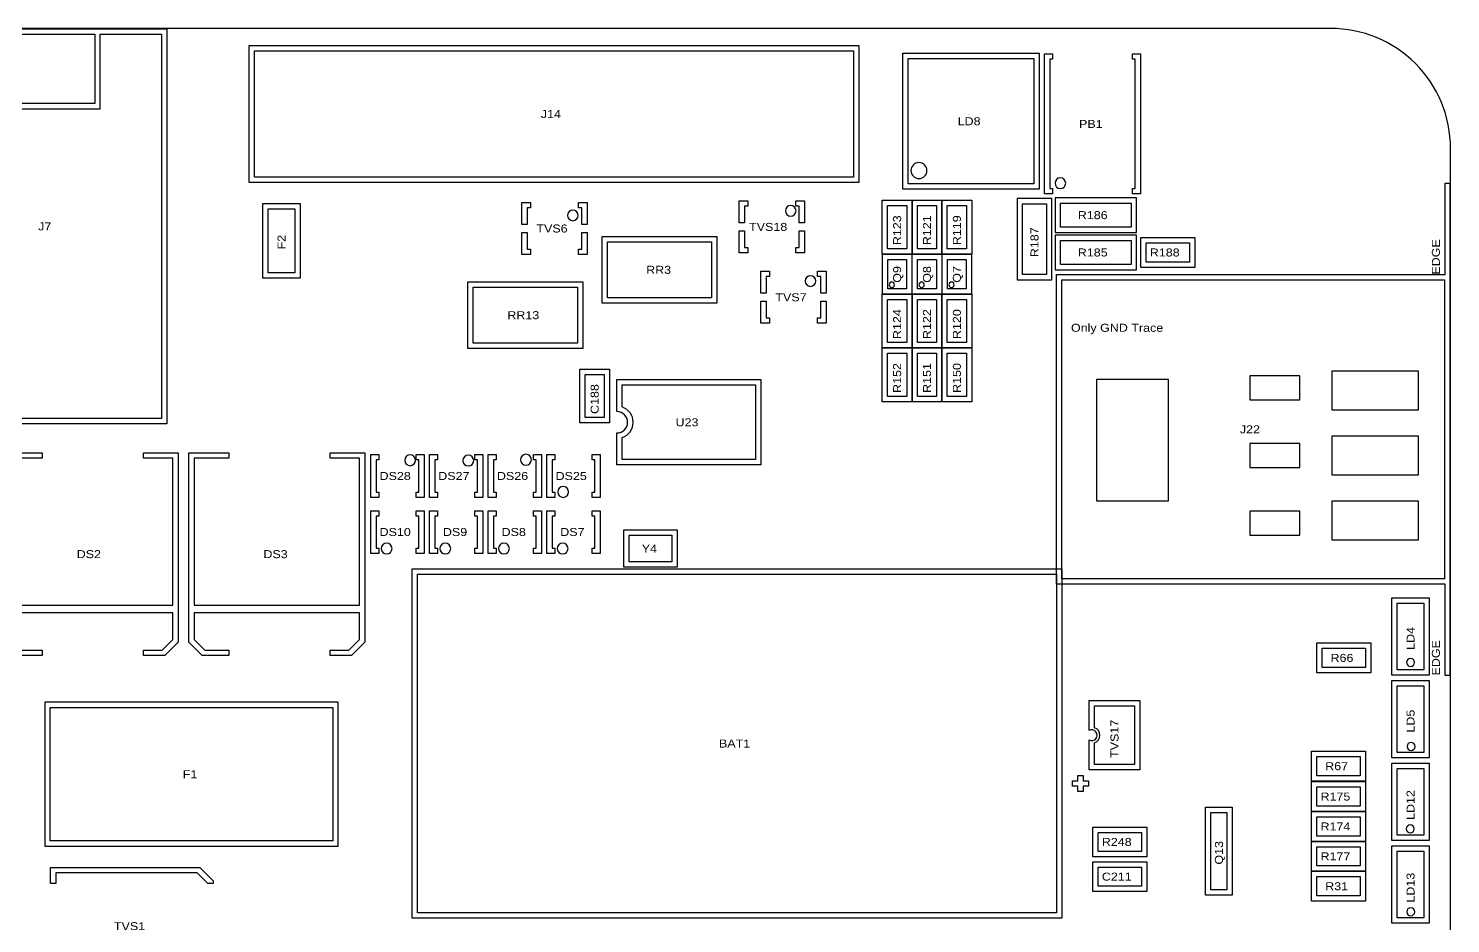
# Model space of a CAD drawing. Extents: x -94 to 0.8, y 0 to 90.2.
# Drawn here: x -53.3 to 0, y 56.4 to 90 of the extents above; entities that cross this region are included whole.
import ezdxf

# ---------------------------------------------------------------- set-up
doc = ezdxf.new("R2010")
doc.units = 0
for name, color, linetype in [('BOARD', 85, 'CONTINUOUS'), ('COMPONENTI', 111, 'CONTINUOUS'), ('REFERENCE', 5, 'CONTINUOUS')]:
    doc.layers.add(name, color=color, linetype=linetype)

msp = doc.modelspace()

# ---------------------------------------------------------------- linework, layer by layer
at = {"layer": 'BOARD'}
msp.add_lwpolyline([(-85.5, 0), (-4.5, 0, 0.414214), (0, 4.5), (0, 85.5, 0.414214), (-4.5, 90), (-85.5, 90, 0.414214), (-90, 85.5), (-90, 4.5, 0.414214)], format="xyb", close=True, dxfattribs=at)
at = {"layer": 'COMPONENTI'}
for points in [[(-57.13, 89.98), (-48.13, 89.98), (-48.13, 75.18), (-57.13, 75.18)], [(-56.93, 75.38), (-56.93, 89.78), (-54.63, 89.78), (-54.63, 86.98), (-50.63, 86.98), (-50.63, 89.78), (-48.33, 89.78), (-48.33, 75.38)], [(-54.43, 87.18), (-54.43, 89.78), (-50.83, 89.78), (-50.83, 87.18)], [(-45.04, 84.22), (-45.04, 89.36), (-22.18, 89.36), (-22.18, 84.22)], [(-22.38, 84.42), (-44.84, 84.42), (-44.84, 89.16), (-22.38, 89.16)], [(-20.53, 83.97), (-20.53, 89.07), (-15.43, 89.07), (-15.43, 83.97)], [(-14.93, 83.795), (-15.23, 83.795), (-15.23, 89.045), (-14.93, 89.045), (-14.93, 88.845), (-15.03, 88.845), (-15.03, 83.995), (-14.93, 83.995)], [(-11.63, 83.795), (-11.93, 83.795), (-11.93, 83.995), (-11.83, 83.995), (-11.83, 88.845), (-11.93, 88.845), (-11.93, 89.045), (-11.63, 89.045)], [(-15.63, 84.17), (-20.33, 84.17), (-20.33, 88.87), (-15.63, 88.87)], [(-0.025, 65.74), (-0.2, 65.74), (-0.2, 69.17), (-14.775, 69.17), (-14.775, 80.77), (-0.2, 80.77), (-0.2, 84.2), (-0.025, 84.2)], [(-44.53, 83.44), (-43.13, 83.44), (-43.13, 80.64), (-44.53, 80.64)], [(-44.33, 80.84), (-44.33, 83.24), (-43.33, 83.24), (-43.33, 80.84)], [(-34.825, 82.65), (-34.825, 83.475), (-34.5, 83.475), (-34.5, 83.275), (-34.625, 83.275), (-34.625, 82.65)], [(-32.575, 82.65), (-32.575, 83.275), (-32.7, 83.275), (-32.7, 83.475), (-32.375, 83.475), (-32.375, 82.65)], [(-26.675, 82.71), (-26.675, 83.535), (-26.35, 83.535), (-26.35, 83.335), (-26.475, 83.335), (-26.475, 82.71)], [(-24.425, 82.71), (-24.425, 83.335), (-24.55, 83.335), (-24.55, 83.535), (-24.225, 83.535), (-24.225, 82.71)], [(-20.19, 81.54), (-21.31, 81.54), (-21.31, 83.56), (-20.19, 83.56)], [(-20.39, 83.36), (-20.39, 81.74), (-21.11, 81.74), (-21.11, 83.36)], [(-19.07, 81.54), (-20.19, 81.54), (-20.19, 83.56), (-19.07, 83.56)], [(-19.27, 83.36), (-19.27, 81.74), (-19.99, 81.74), (-19.99, 83.36)], [(-17.95, 81.54), (-19.07, 81.54), (-19.07, 83.56), (-17.95, 83.56)], [(-18.15, 83.36), (-18.15, 81.74), (-18.87, 81.74), (-18.87, 83.36)], [(-16.25, 80.575), (-14.95, 80.575), (-14.95, 83.625), (-16.25, 83.625)], [(-15.15, 83.425), (-15.15, 80.775), (-16.05, 80.775), (-16.05, 83.425)], [(-14.825, 83.65), (-14.825, 82.35), (-11.775, 82.35), (-11.775, 83.65)], [(-11.975, 82.55), (-14.625, 82.55), (-14.625, 83.45), (-11.975, 83.45)], [(-34.825, 81.525), (-34.825, 82.35), (-34.625, 82.35), (-34.625, 81.725), (-34.5, 81.725), (-34.5, 81.525)], [(-32.7, 81.525), (-32.7, 81.725), (-32.575, 81.725), (-32.575, 82.35), (-32.375, 82.35), (-32.375, 81.525)], [(-31.81, 79.7), (-31.81, 82.2), (-27.51, 82.2), (-27.51, 79.7)], [(-26.675, 81.585), (-26.675, 82.41), (-26.475, 82.41), (-26.475, 81.785), (-26.35, 81.785), (-26.35, 81.585)], [(-24.55, 81.585), (-24.55, 81.785), (-24.425, 81.785), (-24.425, 82.41), (-24.225, 82.41), (-24.225, 81.585)], [(-14.825, 82.25), (-14.825, 80.95), (-11.775, 80.95), (-11.775, 82.25)], [(-11.61, 81.04), (-11.61, 82.16), (-9.59, 82.16), (-9.59, 81.04)], [(-27.71, 79.9), (-31.61, 79.9), (-31.61, 82), (-27.71, 82)], [(-11.975, 81.15), (-14.625, 81.15), (-14.625, 82.05), (-11.975, 82.05)], [(-9.79, 81.24), (-11.41, 81.24), (-11.41, 81.96), (-9.79, 81.96)], [(-20.2, 80.04), (-21.3, 80.04), (-21.3, 81.54), (-20.2, 81.54)], [(-20.4, 81.34), (-20.4, 80.24), (-21.1, 80.24), (-21.1, 81.34)], [(-19.08, 80.04), (-20.18, 80.04), (-20.18, 81.54), (-19.08, 81.54)], [(-19.28, 81.34), (-19.28, 80.24), (-19.98, 80.24), (-19.98, 81.34)], [(-17.96, 80.04), (-19.06, 80.04), (-19.06, 81.54), (-17.96, 81.54)], [(-18.16, 81.34), (-18.16, 80.24), (-18.86, 80.24), (-18.86, 81.34)], [(-25.865, 80.07), (-25.865, 80.895), (-25.54, 80.895), (-25.54, 80.695), (-25.665, 80.695), (-25.665, 80.07)], [(-23.615, 80.07), (-23.615, 80.695), (-23.74, 80.695), (-23.74, 80.895), (-23.415, 80.895), (-23.415, 80.07)], [(-0.225, 80.57), (-0.225, 69.37), (-14.575, 69.37), (-14.575, 80.57)], [(-36.84, 78), (-36.84, 80.5), (-32.54, 80.5), (-32.54, 78)], [(-32.74, 78.2), (-36.64, 78.2), (-36.64, 80.3), (-32.74, 80.3)], [(-20.19, 78.02), (-21.31, 78.02), (-21.31, 80.04), (-20.19, 80.04)], [(-19.07, 78.02), (-20.19, 78.02), (-20.19, 80.04), (-19.07, 80.04)], [(-17.95, 78.02), (-19.07, 78.02), (-19.07, 80.04), (-17.95, 80.04)], [(-25.865, 78.945), (-25.865, 79.77), (-25.665, 79.77), (-25.665, 79.145), (-25.54, 79.145), (-25.54, 78.945)], [(-23.74, 78.945), (-23.74, 79.145), (-23.615, 79.145), (-23.615, 79.77), (-23.415, 79.77), (-23.415, 78.945)], [(-20.39, 79.84), (-20.39, 78.22), (-21.11, 78.22), (-21.11, 79.84)], [(-19.27, 79.84), (-19.27, 78.22), (-19.99, 78.22), (-19.99, 79.84)], [(-18.15, 79.84), (-18.15, 78.22), (-18.87, 78.22), (-18.87, 79.84)], [(-20.19, 76), (-21.31, 76), (-21.31, 78.02), (-20.19, 78.02)], [(-19.07, 76), (-20.19, 76), (-20.19, 78.02), (-19.07, 78.02)], [(-17.95, 76), (-19.07, 76), (-19.07, 78.02), (-17.95, 78.02)], [(-20.39, 77.82), (-20.39, 76.2), (-21.11, 76.2), (-21.11, 77.82)], [(-19.27, 77.82), (-19.27, 76.2), (-19.99, 76.2), (-19.99, 77.82)], [(-18.15, 77.82), (-18.15, 76.2), (-18.87, 76.2), (-18.87, 77.82)], [(-32.65, 77.23), (-31.53, 77.23), (-31.53, 75.21), (-32.65, 75.21)], [(-32.45, 75.41), (-32.45, 77.03), (-31.73, 77.03), (-31.73, 75.41)], [(-10.575, 76.84), (-13.275, 76.84), (-13.275, 72.29), (-10.575, 72.29)], [(-5.645, 76.98), (-7.525, 76.98), (-7.525, 76.08), (-5.645, 76.08)], [(-1.2, 77.155), (-4.45, 77.155), (-4.45, 75.705), (-1.2, 75.705)], [(-1.2, 74.715), (-4.45, 74.715), (-4.45, 73.265), (-1.2, 73.265)], [(-5.645, 74.44), (-7.525, 74.44), (-7.525, 73.54), (-5.645, 73.54)], [(-47.71, 66.99), (-48.21, 66.49), (-49.01, 66.49), (-49.01, 66.69), (-48.31, 66.69), (-47.91, 67.09), (-47.91, 68.0921), (-54.11, 68.0921), (-54.11, 67.09), (-53.71, 66.69), (-52.81, 66.69), (-52.81, 66.49), (-53.81, 66.49), (-54.31, 66.99), (-54.31, 74.09), (-52.81, 74.09), (-52.81, 73.89), (-54.11, 73.89), (-54.11, 68.381), (-47.91, 68.381), (-47.91, 73.89), (-49.01, 73.89), (-49.01, 74.09), (-47.71, 74.09)], [(-40.71, 66.99), (-41.21, 66.49), (-42.01, 66.49), (-42.01, 66.69), (-41.31, 66.69), (-40.91, 67.09), (-40.91, 68.0921), (-47.11, 68.0921), (-47.11, 67.09), (-46.71, 66.69), (-45.81, 66.69), (-45.81, 66.49), (-46.81, 66.49), (-47.31, 66.99), (-47.31, 74.09), (-45.81, 74.09), (-45.81, 73.89), (-47.11, 73.89), (-47.11, 68.381), (-40.91, 68.381), (-40.91, 73.89), (-42.01, 73.89), (-42.01, 74.09), (-40.71, 74.09)], [(-40.18, 74.02), (-40.18, 73.82), (-40.28, 73.82), (-40.28, 72.62), (-40.18, 72.62), (-40.18, 72.42), (-40.48, 72.42), (-40.48, 74.02)], [(-38.48, 74.02), (-38.48, 72.42), (-38.78, 72.42), (-38.78, 72.62), (-38.68, 72.62), (-38.68, 73.82), (-38.78, 73.82), (-38.78, 74.02)], [(-37.98, 74.02), (-37.98, 73.82), (-38.08, 73.82), (-38.08, 72.62), (-37.98, 72.62), (-37.98, 72.42), (-38.28, 72.42), (-38.28, 74.02)], [(-36.28, 74.02), (-36.28, 72.42), (-36.58, 72.42), (-36.58, 72.62), (-36.48, 72.62), (-36.48, 73.82), (-36.58, 73.82), (-36.58, 74.02)], [(-35.78, 74.02), (-35.78, 73.82), (-35.88, 73.82), (-35.88, 72.62), (-35.78, 72.62), (-35.78, 72.42), (-36.08, 72.42), (-36.08, 74.02)], [(-34.08, 74.02), (-34.08, 72.42), (-34.38, 72.42), (-34.38, 72.62), (-34.28, 72.62), (-34.28, 73.82), (-34.38, 73.82), (-34.38, 74.02)], [(-33.88, 72.42), (-33.88, 74.02), (-33.58, 74.02), (-33.58, 73.82), (-33.68, 73.82), (-33.68, 72.62), (-33.58, 72.62), (-33.58, 72.42)], [(-32.18, 72.42), (-32.18, 72.62), (-32.08, 72.62), (-32.08, 73.82), (-32.18, 73.82), (-32.18, 74.02), (-31.88, 74.02), (-31.88, 72.42)], [(-1.2, 72.275), (-4.45, 72.275), (-4.45, 70.825), (-1.2, 70.825)], [(-40.48, 70.32), (-40.48, 71.92), (-40.18, 71.92), (-40.18, 71.72), (-40.28, 71.72), (-40.28, 70.52), (-40.18, 70.52), (-40.18, 70.32)], [(-38.78, 70.32), (-38.78, 70.52), (-38.68, 70.52), (-38.68, 71.72), (-38.78, 71.72), (-38.78, 71.92), (-38.48, 71.92), (-38.48, 70.32)], [(-38.28, 70.32), (-38.28, 71.92), (-37.98, 71.92), (-37.98, 71.72), (-38.08, 71.72), (-38.08, 70.52), (-37.98, 70.52), (-37.98, 70.32)], [(-36.58, 70.32), (-36.58, 70.52), (-36.48, 70.52), (-36.48, 71.72), (-36.58, 71.72), (-36.58, 71.92), (-36.28, 71.92), (-36.28, 70.32)], [(-36.08, 70.32), (-36.08, 71.92), (-35.78, 71.92), (-35.78, 71.72), (-35.88, 71.72), (-35.88, 70.52), (-35.78, 70.52), (-35.78, 70.32)], [(-34.38, 70.32), (-34.38, 70.52), (-34.28, 70.52), (-34.28, 71.72), (-34.38, 71.72), (-34.38, 71.92), (-34.08, 71.92), (-34.08, 70.32)], [(-33.88, 70.32), (-33.88, 71.92), (-33.58, 71.92), (-33.58, 71.72), (-33.68, 71.72), (-33.68, 70.52), (-33.58, 70.52), (-33.58, 70.32)], [(-32.18, 70.32), (-32.18, 70.52), (-32.08, 70.52), (-32.08, 71.72), (-32.18, 71.72), (-32.18, 71.92), (-31.88, 71.92), (-31.88, 70.32)], [(-5.645, 71.9), (-7.525, 71.9), (-7.525, 71), (-5.645, 71)], [(-29, 71.2), (-29, 69.8), (-31, 69.8), (-31, 71.2)], [(-30.8, 71), (-29.2, 71), (-29.2, 70), (-30.8, 70)], [(-14.58, 69.74), (-14.58, 56.64), (-38.93, 56.64), (-38.93, 69.74)], [(-38.73, 69.54), (-14.78, 69.54), (-14.78, 56.84), (-38.73, 56.84)], [(-0.8, 65.75), (-2.2, 65.75), (-2.2, 68.65), (-0.8, 68.65)], [(-1, 68.45), (-1, 65.95), (-2, 65.95), (-2, 68.45)], [(-5.01, 65.84), (-5.01, 66.96), (-2.99, 66.96), (-2.99, 65.84)], [(-3.19, 66.04), (-4.81, 66.04), (-4.81, 66.76), (-3.19, 66.76)], [(-0.8, 62.65), (-2.2, 62.65), (-2.2, 65.55), (-0.8, 65.55)], [(-1, 65.35), (-1, 62.85), (-2, 62.85), (-2, 65.35)], [(-52.71, 59.34), (-41.71, 59.34), (-41.71, 64.74), (-52.71, 64.74)], [(-41.91, 59.54), (-52.51, 59.54), (-52.51, 64.54), (-41.91, 64.54)], [(-5.21, 61.78), (-5.21, 62.9), (-3.19, 62.9), (-3.19, 61.78)], [(-3.39, 61.98), (-5.01, 61.98), (-5.01, 62.7), (-3.39, 62.7)], [(-0.8, 59.55), (-2.2, 59.55), (-2.2, 62.45), (-0.8, 62.45)], [(-13.78, 61.99), (-13.78, 61.79), (-13.58, 61.79), (-13.58, 61.59), (-13.78, 61.59), (-13.78, 61.39), (-13.98, 61.39), (-13.98, 61.59), (-14.18, 61.59), (-14.18, 61.79), (-13.98, 61.79), (-13.98, 61.99)], [(-1, 62.25), (-1, 59.75), (-2, 59.75), (-2, 62.25)], [(-3.19, 61.76), (-3.19, 60.64), (-5.21, 60.64), (-5.21, 61.76)], [(-5.01, 61.56), (-3.39, 61.56), (-3.39, 60.84), (-5.01, 60.84)], [(-8.185, 57.5), (-9.185, 57.5), (-9.185, 60.8), (-8.185, 60.8)], [(-8.385, 60.6), (-8.385, 57.7), (-8.985, 57.7), (-8.985, 60.6)], [(-3.19, 60.64), (-3.19, 59.52), (-5.21, 59.52), (-5.21, 60.64)], [(-5.01, 60.44), (-3.39, 60.44), (-3.39, 59.72), (-5.01, 59.72)], [(-13.41, 58.94), (-13.41, 60.06), (-11.39, 60.06), (-11.39, 58.94)], [(-11.59, 59.14), (-13.21, 59.14), (-13.21, 59.86), (-11.59, 59.86)], [(-3.19, 59.52), (-3.19, 58.4), (-5.21, 58.4), (-5.21, 59.52)], [(-5.01, 59.32), (-3.39, 59.32), (-3.39, 58.6), (-5.01, 58.6)], [(-0.8, 56.45), (-2.2, 56.45), (-2.2, 59.35), (-0.8, 59.35)], [(-13.41, 57.64), (-13.41, 58.76), (-11.39, 58.76), (-11.39, 57.64)], [(-1, 59.15), (-1, 56.65), (-2, 56.65), (-2, 59.15)], [(-46.89, 58.54), (-46.39, 58.04), (-46.39, 57.94), (-46.59, 57.94), (-46.99, 58.34), (-52.29, 58.34), (-52.29, 57.94), (-52.49, 57.94), (-52.49, 58.54)], [(-11.59, 57.84), (-13.21, 57.84), (-13.21, 58.56), (-11.59, 58.56)], [(-5.21, 57.28), (-5.21, 58.4), (-3.19, 58.4), (-3.19, 57.28)], [(-3.39, 57.48), (-5.01, 57.48), (-5.01, 58.2), (-3.39, 58.2)]]:
    msp.add_lwpolyline(points, close=True, dxfattribs=at)
for points in [[(-19.63, 84.67, 1), (-20.23, 84.67, 1)], [(-14.4298, 84.1962, 1), (-14.8298, 84.1962, 1)], [(-32.71, 82.99, 1), (-33.11, 82.99, 1)], [(-24.54, 83.16, 1), (-24.94, 83.16, 1)], [(-23.8, 80.53, 1), (-24.2, 80.53, 1)], [(-20.85, 80.39, 1), (-21.05, 80.39, 1)], [(-19.73, 80.39, 1), (-19.93, 80.39, 1)], [(-18.61, 80.39, 1), (-18.81, 80.39, 1)], [(-31.255, 73.6332), (-31.255, 74.8332, 1), (-31.255, 75.6332), (-31.255, 76.8332), (-25.86, 76.8332), (-25.86, 73.6332)], [(-31.255, 73.6332), (-31.255, 74.8332, 1), (-31.255, 75.6332), (-31.255, 76.8332), (-25.86, 76.8332), (-25.86, 73.6332)], [(-26.06, 73.8332), (-31.055, 73.8332), (-31.055, 74.6587, 0.710745), (-31.055, 75.8077), (-31.055, 76.6332), (-26.06, 76.6332)], [(-26.06, 73.8332), (-31.055, 73.8332), (-31.055, 74.6587, 0.710745), (-31.055, 75.8077), (-31.055, 76.6332), (-26.06, 76.6332)], [(-38.8046, 73.8091, 1), (-39.2124, 73.8091, 1)], [(-36.6246, 73.7991, 1), (-37.0324, 73.7991, 1)], [(-34.4646, 73.8291, 1), (-34.8724, 73.8291, 1)], [(-33.0676, 72.6209, 1), (-33.4754, 72.6209, 1)], [(-39.6876, 70.5009, 1), (-40.0954, 70.5009, 1)], [(-37.4876, 70.5009, 1), (-37.8954, 70.5009, 1)], [(-35.2876, 70.5009, 1), (-35.6954, 70.5009, 1)], [(-33.0876, 70.5009, 1), (-33.4954, 70.5009, 1)], [(-1.35, 66.23, 1), (-1.65, 66.23, 1)], [(-11.65, 62.2), (-13.55, 62.2), (-13.55, 63.3268, 1.732076), (-13.55, 63.6732), (-13.55, 64.8), (-11.65, 64.8)], [(-11.85, 64.6), (-11.85, 62.4), (-13.35, 62.4), (-13.35, 63.2172, 0.707071), (-13.35, 63.7828), (-13.35, 64.6)], [(-1.33, 63.08, 1), (-1.63, 63.08, 1)], [(-1.36, 59.99, 1), (-1.66, 59.99, 1)], [(-1.34, 56.88, 1), (-1.64, 56.88, 1)]]:
    msp.add_lwpolyline(points, format="xyb", close=True, dxfattribs=at)

# ---------------------------------------------------------------- texts
at = {"layer": 'COMPONENTI', "width": 1.166667}
for p in [(-0.4, 80.77), (-0.4, 65.74)]:
    msp.add_text('EDGE', height=0.3, rotation=90, dxfattribs=at).set_placement(p)
msp.add_text('Only GND Trace', height=0.3, dxfattribs=at).set_placement((-14.2319, 78.627))
at = {"layer": 'REFERENCE', "width": 1.166667}
for s, p in [('J14', (-34.11, 86.64)), ('LD8', (-18.48, 86.37)), ('PB1', (-13.93, 86.27)), ('J7', (-52.955, 82.43)), ('TVS6', (-34.275, 82.35)), ('TVS18', (-26.3, 82.41)), ('R186', (-13.975, 82.85)), ('R185', (-13.975, 81.45)), ('R188', (-11.275, 81.45)), ('RR3', (-30.16, 80.8)), ('TVS7', (-25.315, 79.77)), ('RR13', (-35.365, 79.1)), ('U23', (-29.0575, 75.0832)), ('J22', (-7.9, 74.82)), ('DS28', (-40.155, 73.07)), ('DS27', (-37.955, 73.07)), ('DS26', (-35.755, 73.07)), ('DS25', (-33.555, 73.07)), ('DS10', (-40.155, 70.97)), ('DS9', (-37.78, 70.97)), ('DS8', (-35.58, 70.97)), ('DS7', (-33.38, 70.97)), ('DS2', (-51.51, 70.14)), ('DS3', (-44.51, 70.14)), ('Y4', (-30.325, 70.35)), ('R66', (-4.5, 66.25)), ('BAT1', (-27.43, 63.04)), ('R67', (-4.7, 62.19)), ('F1', (-47.535, 61.89)), ('R175', (-4.875, 61.05)), ('R174', (-4.875, 59.93)), ('R248', (-13.075, 59.35)), ('R177', (-4.875, 58.81)), ('C211', (-13.075, 58.05)), ('R31', (-4.7, 57.69)), ('TVS1', (-50.115, 56.19))]:
    msp.add_text(s, height=0.3, dxfattribs=at).set_placement(p)
for s, p in [('R123', (-20.6, 81.875)), ('R121', (-19.48, 81.875)), ('R119', (-18.36, 81.875)), ('F2', (-43.68, 81.715)), ('R187', (-15.45, 81.425)), ('Q9', (-20.6, 80.465)), ('Q8', (-19.48, 80.465)), ('Q7', (-18.36, 80.465)), ('R124', (-20.6, 78.355)), ('R122', (-19.48, 78.355)), ('R120', (-18.36, 78.355)), ('R152', (-20.6, 76.335)), ('R151', (-19.48, 76.335)), ('R150', (-18.36, 76.335)), ('C188', (-31.94, 75.545)), ('LD4', (-1.35, 66.7)), ('TVS17', (-12.45, 62.65)), ('LD5', (-1.35, 63.6)), ('LD12', (-1.35, 60.325)), ('Q13', (-8.535, 58.65)), ('LD13', (-1.35, 57.225))]:
    msp.add_text(s, height=0.3, rotation=90, dxfattribs=at).set_placement(p)

doc.saveas('drawing.dxf')
